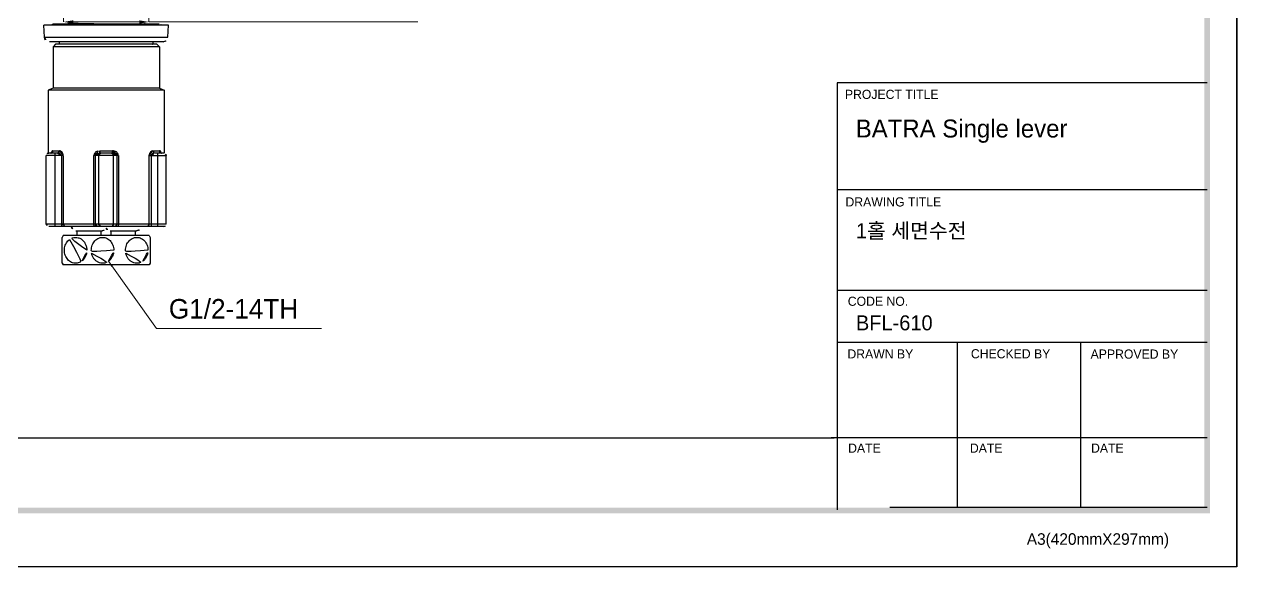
# Model space of a CAD drawing. Extents: x 16296660632 to 16296672714, y -37409619871 to -37409617455.
# Drawn here: x 16296672218.2 to 16296672714, y -37409618103.6 to -37409617881.8 of the extents above; entities that cross this region are included whole.
import ezdxf

# ---------------------------------------------------------------- set-up
doc = ezdxf.new("R2010")
doc.units = 0
doc.header["$LTSCALE"] = 10
doc.header["$MEASUREMENT"] = 0
doc.header["$PDMODE"] = 3
doc.header["$PDSIZE"] = -10
doc.layers.get('0').update_dxf_attribs({"linetype": 'CONTINUOUS'})
doc.layers.get('DEFPOINTS').update_dxf_attribs({"linetype": 'CONTINUOUS'})
doc.layers.add('02___PRT_ALL_AXES', color=7, linetype='CONTINUOUS')
doc.styles.add('Daelim Dimension', font='')
doc.styles.get("Standard").update_dxf_attribs({"font": 'SYMBOL'})
doc.styles.get('Daelim Dimension').set_extended_font_data('나눔고딕')
doc.dimstyles.new('DEFAULT', dxfattribs={"dimscale": 2, "dimtxt": 2, "dimasz": 2, "dimexe": 0, "dimexo": 2, "dimgap": 1, "dimtad": 1, "dimdec": 1, "dimzin": 9, "dimdsep": 46, "dimtxsty": 'Daelim Dimension', "dimcen": 0.5, "dimclrd": 252, "dimclre": 252, "dimclrt": 3, "dimadec": 1, "dimazin": 0, "dimtfac": 1, "dimtdec": 1, "dimtix": 1, "dimtmove": 0, "dimatfit": 3, "dimfxl": 1, "dimtolj": 1, "dimtzin": 1, "dimlwd": 9, "dimlwe": 9, "dimarcsym": 0})
doc.dimstyles.new('NPT', dxfattribs={"dimtxt": 8, "dimasz": 2.5, "dimexe": 1, "dimexo": 0.5, "dimgap": 0.5, "dimtad": 1, "dimdec": 0, "dimdsep": 46, "dimtxsty": 'Standard', "dimcen": 2.5, "dimclrd": 4, "dimclre": 4, "dimclrt": 3, "dimadec": 0, "dimazin": 0, "dimtfac": 1, "dimtdec": 0, "dimtmove": 0, "dimatfit": 3, "dimfxl": 1, "dimlwd": 15, "dimlwe": 15, "dimarcsym": 0})

# ---------------------------------------------------------------- blocks, each defined once
blk = doc.blocks.new('*D8')
at = {"color": 5, "lineweight": 9, "transparency": 16777216}
for p, q in [((16296672234.24, -37409617874.21), (16296672234.24, -37409617880.81)), ((16296672269.24, -37409617874.21), (16296672269.24, -37409617880.81)), ((16296672238.24, -37409617880.81), (16296672265.24, -37409617880.81)), ((16296672269.24, -37409617880.81), (16296672379.2, -37409617880.81))]:
    blk.add_line(p, q, dxfattribs=at)
at = {"color": 5, "transparency": 16777216}
for points in [[(16296672238.24, -37409617880.14), (16296672238.24, -37409617881.48), (16296672234.24, -37409617880.81)], [(16296672265.24, -37409617880.14), (16296672265.24, -37409617881.48), (16296672269.24, -37409617880.81)]]:
    blk.add_solid(points, dxfattribs=at)
at = {"layer": 'DEFPOINTS', "color": 0, "transparency": 16777216}
for p in [(16296672234.24, -37409617870.21), (16296672269.24, -37409617870.21), (16296672269.24, -37409617880.81)]:
    blk.add_point(p, dxfattribs=at)
at = {"color": 7, "transparency": 16777216, "insert": (16296672331.61, -37409617870.83), "char_height": 10, "attachment_point": 5, "style": 'Daelim Dimension'}
blk.add_mtext('\\A1;설치 구멍 {\\H1.25x;\\C256;Ø}35', dxfattribs=at)

msp = doc.modelspace()

# ---------------------------------------------------------------- linework, layer by layer
at = {"color": 7, "linetype": 'Continuous'}
for p, q in [((16296672235.839331, -37409617881.762543), (16296672236.49983, -37409617881.381073)), ((16296672267.73889, -37409617881.510696), (16296672267.30283, -37409617881.762543)), ((16296672226.50127, -37409617887.067207), (16296672276.987181, -37409617887.067207)), ((16296672274.989929, -37409617888.962547), (16296672228.498529, -37409617888.962547)), ((16296672232.594231, -37409617889.762543), (16296672270.89423, -37409617889.762543)), ((16296672230.99423, -37409617889.962547), (16296672229.99423, -37409617890.962547)), ((16296672273.49423, -37409617890.962547), (16296672229.99423, -37409617890.962547)), ((16296672272.49423, -37409617889.962547), (16296672230.99423, -37409617889.962547)), ((16296672272.49423, -37409617889.962547), (16296672273.49423, -37409617890.962547)), ((16296672230.01033, -37409617933.462547), (16296672232.5842, -37409617933.462547)), ((16296672249.170361, -37409617933.462547), (16296672254.31809, -37409617933.462547)), ((16296672270.904261, -37409617933.462547), (16296672273.478121, -37409617933.462547)), ((16296672227.243111, -37409617963.462547), (16296672227.243111, -37409617935.462547)), ((16296672234.150049, -37409617935.462547), (16296672227.243111, -37409617935.462547)), ((16296672231.77746, -37409617934.462547), (16296672228.243111, -37409617934.462547)), ((16296672230.743111, -37409617934.462547), (16296672230.743111, -37409617964.462547)), ((16296672233.409241, -37409617935.462547), (16296672233.409241, -37409617964.462547)), ((16296672234.150049, -37409617935.462547), (16296672234.150049, -37409617963.462547)), ((16296672246.72537, -37409617963.462547), (16296672246.72537, -37409617935.462547)), ((16296672256.763081, -37409617935.462547), (16296672246.72537, -37409617935.462547)), ((16296672247.380079, -37409617963.462547), (16296672247.380079, -37409617935.462547)), ((16296672248.71314, -37409617963.462547), (16296672248.71314, -37409617935.462547)), ((16296672254.42646, -37409617934.462547), (16296672249.061991, -37409617934.462547)), ((16296672254.77532, -37409617963.462547), (16296672254.77532, -37409617935.462547)), ((16296672256.108379, -37409617935.462547), (16296672256.108379, -37409617963.462547)), ((16296672256.763081, -37409617935.462547), (16296672256.763081, -37409617963.462547)), ((16296672269.338409, -37409617963.462547), (16296672269.338409, -37409617935.462547)), ((16296672269.338409, -37409617935.462547), (16296672276.24534, -37409617935.462547)), ((16296672270.07922, -37409617935.462547), (16296672270.07922, -37409617964.462547)), ((16296672275.24534, -37409617934.462547), (16296672271.711, -37409617934.462547)), ((16296672272.74534, -37409617934.462547), (16296672272.74534, -37409617964.462547)), ((16296672276.24534, -37409617963.462547), (16296672276.24534, -37409617935.462547)), ((16296672276.24534, -37409617963.462547), (16296672227.243111, -37409617963.462547)), ((16296672275.24534, -37409617964.462547), (16296672228.243111, -37409617964.462547)), ((16296672234.11013, -37409617968.201019), (16296672233.743731, -37409617968.902611)), ((16296672233.74423, -37409617979.500816), (16296672233.74423, -37409617968.901581)), ((16296672269.37833, -37409617968.201019), (16296672234.11013, -37409617968.201019)), ((16296672239.344231, -37409617966.201019), (16296672250.14423, -37409617966.201019)), ((16296672239.826429, -37409617968.201019), (16296672239.826429, -37409617966.201019)), ((16296672249.66202, -37409617968.201019), (16296672249.66202, -37409617966.201019)), ((16296672253.344231, -37409617966.201019), (16296672264.14423, -37409617966.201019)), ((16296672253.826429, -37409617968.201019), (16296672253.826429, -37409617966.201019)), ((16296672263.66202, -37409617968.201019), (16296672263.66202, -37409617966.201019)), ((16296672269.37833, -37409617968.201019), (16296672269.74473, -37409617968.902611)), ((16296672269.74423, -37409617968.901581), (16296672269.74423, -37409617979.500816)), ((16296672233.736549, -37409617979.484489), (16296672234.11013, -37409617980.201019)), ((16296672269.37833, -37409617980.201019), (16296672234.11013, -37409617980.201019)), ((16296672269.751909, -37409617979.484489), (16296672269.37833, -37409617980.201019))]:
    msp.add_line(p, q, dxfattribs=at)
at = {"color": 5, "ltscale": 40}
for p, q in [((16296672701.939739, -37409617905.713043), (16296672550.60157, -37409617905.713043)), ((16296672701.939739, -37409617949.456383), (16296672550.60157, -37409617949.456383)), ((16296672701.939739, -37409617949.456383), (16296672550.60157, -37409617949.456383)), ((16296672701.939739, -37409617990.605766), (16296672550.60157, -37409617990.605766)), ((16296672701.939739, -37409617990.605766), (16296672550.60157, -37409617990.605766)), ((16296672701.939739, -37409618011.828941), (16296672550.60157, -37409618011.828941)), ((16296672701.939739, -37409618011.828941), (16296672550.60157, -37409618011.828941)), ((16296672599.757521, -37409618011.828941), (16296672599.757521, -37409618079.389397)), ((16296672650.20578, -37409618011.828941), (16296672650.20578, -37409618079.389397)), ((16296672701.939739, -37409618050.856003), (16296672548.209459, -37409618050.856003)), ((16296672701.939739, -37409618050.856003), (16296672551.78064, -37409618050.856003)), ((16296672701.939739, -37409618079.389397), (16296672572.242519, -37409618079.389397))]:
    msp.add_line(p, q, dxfattribs=at)
at = {"color": 5, "ltscale": 0.5}
msp.add_line((16296672550.60157, -37409617905.713043), (16296672550.60157, -37409618080.304832), dxfattribs=at)
at = {"color": 5}
msp.add_line((16296671807.02898, -37409618050.856003), (16296672549.422501, -37409618050.856003), dxfattribs=at)
at = {"color": 2}
msp.add_lwpolyline([(16296671793.750851, -37409617455.355309), (16296672714.038799, -37409617455.355309), (16296672714.038799, -37409618103.587517), (16296671793.750851, -37409618103.587517)], close=True, dxfattribs=at)
at = {"ltscale": 0.5}
msp.add_lwpolyline([(16296671793.750851, -37409617455.355309), (16296672714.038799, -37409617455.355309), (16296672714.038799, -37409618103.587517), (16296671793.750851, -37409618103.587517)], close=True, dxfattribs=at)
at = {"color": 2}
msp.add_lwpolyline([(16296672714.038799, -37409618103.587517), (16296672714.038799, -37409617455.355309)], dxfattribs=at)
at = {"color": 7, "linetype": 'Continuous'}
for points in [[(16296672229.10121, -37409617934.462532), (16296672229.250561, -37409617934.437958), (16296672229.38233, -37409617934.367722), (16296672229.3978, -37409617934.353302)], [(16296672274.12096, -37409617934.402946), (16296672274.096411, -37409617934.361267), (16296672274.108, -37409617934.369293), (16296672274.243679, -37409617934.439812), (16296672274.38698, -37409617934.462532)]]:
    msp.add_lwpolyline(points, dxfattribs=at)
for centre, radius, start, end in [((16296672228.498529, -37409617886.962547), 2, 183.00009947, 270), ((16296672232.79423, -37409617889.762543), 0.2, 180, 270), ((16296672270.694229, -37409617889.762543), 0.2, 270, 0), ((16296672274.989929, -37409617886.962547), 2, 270, 356.99990053), ((16296672228.243111, -37409617935.462547), 1, 90, 180), ((16296672275.24534, -37409617935.462547), 1, 0, 90), ((16296672228.243111, -37409617963.462547), 1, 180, 270), ((16296672275.24534, -37409617963.462547), 1, 270, 0), ((16296672239.344231, -37409617964.452606), 1.748411, 180.30599365, 270), ((16296672250.14423, -37409617964.452606), 1.748411, 270, 336.63240028), ((16296672253.344231, -37409617964.452606), 1.748411, 203.36759972, 270), ((16296672264.14423, -37409617964.452606), 1.748411, 270, 359.69400635)]:
    msp.add_arc(centre, radius, start, end, dxfattribs=at)
for points, knots in [([(16296672251.74423, -37409617881.762543), (16296672250.752489, -37409617881.747017), (16296672249.27685, -37409617881.72393), (16296672247.33156, -37409617881.692581), (16296672245.927031, -37409617881.669273), (16296672244.57851, -37409617881.645973), (16296672243.298969, -37409617881.622688), (16296672242.100771, -37409617881.599419), (16296672240.995449, -37409617881.576187), (16296672239.993641, -37409617881.552994), (16296672239.10499, -37409617881.529861), (16296672238.43918, -37409617881.509888), (16296672237.96945, -37409617881.493622), (16296672237.666361, -37409617881.481987), (16296672237.39719, -37409617881.470383), (16296672237.162571, -37409617881.458794), (16296672236.963079, -37409617881.447273), (16296672236.799141, -37409617881.435806), (16296672236.67128, -37409617881.424553), (16296672236.587179, -37409617881.414467), (16296672236.53853, -37409617881.406143), (16296672236.515091, -37409617881.400208), (16296672236.5012, -37409617881.395683), (16296672236.49424, -37409617881.39003), (16296672236.49424, -37409617881.387543)], [0, 0, 0, 0, 0.1949815307, 0.2901161359, 0.3824566584, 0.4711226774, 0.5552496343, 0.6340306841, 0.7067092793, 0.772582615, 0.8310211256, 0.8814596297, 0.9035260189, 0.9234155822, 0.9410843035, 0.9564899669, 0.9695929654, 0.9803662345, 0.9887878924, 0.9948402677, 0.9969785185, 0.9985304071, 0.9995116887, 1, 1, 1, 1]), ([(16296672230.01033, -37409617933.462547), (16296672230.01033, -37409617933.59169), (16296672229.964609, -37409617933.849403), (16296672229.79682, -37409617934.127899), (16296672229.6112, -37409617934.296089), (16296672229.402451, -37409617934.420227), (16296672229.220221, -37409617934.461662), (16296672229.10121, -37409617934.462517)], [0, 0, 0, 0, 0.2598032447, 0.5137677024, 0.6381933731, 0.7605708386, 1, 1, 1, 1]), ([(16296672229.245371, -37409617934.435959), (16296672229.280569, -37409617934.292152), (16296672229.36096, -37409617934.03756), (16296672229.51601, -37409617933.758591), (16296672229.66083, -37409617933.602753), (16296672229.77104, -37409617933.522591), (16296672229.88838, -37409617933.47348), (16296672229.970221, -37409617933.462547), (16296672230.01033, -37409617933.462547)], [0, 0, 0, 0, 0.3355794913, 0.6025356663, 0.7145108152, 0.8154352798, 0.909076431, 1, 1, 1, 1]), ([(16296672232.5842, -37409617933.462547), (16296672232.5842, -37409617933.591751), (16296672232.54475, -37409617933.845772), (16296672232.37192, -37409617934.175758), (16296672232.1056, -37409617934.405693), (16296672231.883459, -37409617934.462547), (16296672231.77746, -37409617934.462547)], [0, 0, 0, 0, 0.2741458573, 0.5347632575, 0.7750891559, 1, 1, 1, 1]), ([(16296672232.5842, -37409617933.462547), (16296672232.67222, -37409617933.46254), (16296672232.854309, -37409617933.487137), (16296672233.119659, -37409617933.590233), (16296672233.37678, -37409617933.757423), (16296672233.71184, -37409617934.076736), (16296672233.973961, -37409617934.51619), (16296672234.122869, -37409617935.031563), (16296672234.14994, -37409617935.317284), (16296672234.150049, -37409617935.462547)], [0, 0, 0, 0, 0.0949355462, 0.1957404161, 0.3047441118, 0.4235593175, 0.6928032484, 0.8433174777, 1, 1, 1, 1]), ([(16296672246.72537, -37409617935.462547), (16296672246.725519, -37409617935.316544), (16296672246.76656, -37409617935.023354), (16296672246.94149, -37409617934.618217), (16296672247.204321, -37409617934.266251), (16296672247.639509, -37409617933.880081), (16296672248.29932, -37409617933.552254), (16296672248.88076, -37409617933.462547), (16296672249.170361, -37409617933.462547)], [0, 0, 0, 0, 0.1258718296, 0.2514460071, 0.3766301465, 0.5015206836, 0.7503243214, 1, 1, 1, 1]), ([(16296672249.170361, -37409617933.462547), (16296672249.170361, -37409617933.590149), (16296672249.166719, -37409617933.775513), (16296672249.153391, -37409617934.0112), (16296672249.14053, -37409617934.160843), (16296672249.12479, -37409617934.284058), (16296672249.10952, -37409617934.366982), (16296672249.09469, -37409617934.417374), (16296672249.084249, -37409617934.443314), (16296672249.07151, -37409617934.462547), (16296672249.061991, -37409617934.462547)], [0, 0, 0, 0, 0.3764551479, 0.5467223798, 0.6962851023, 0.8196717226, 0.9123868634, 0.9463669191, 0.9719026523, 1, 1, 1, 1]), ([(16296672254.31809, -37409617933.462547), (16296672254.607691, -37409617933.46254), (16296672255.18911, -37409617933.552353), (16296672255.848989, -37409617933.880096), (16296672256.284121, -37409617934.26635), (16296672256.54705, -37409617934.618233), (16296672256.72183, -37409617935.023392), (16296672256.76298, -37409617935.316544), (16296672256.763081, -37409617935.462547)], [0, 0, 0, 0, 0.2496695849, 0.4984977702, 0.6233889536, 0.748568832, 0.8741264571, 1, 1, 1, 1]), ([(16296672254.31809, -37409617933.462547), (16296672254.31809, -37409617933.590149), (16296672254.32173, -37409617933.775513), (16296672254.33507, -37409617934.0112), (16296672254.347931, -37409617934.160843), (16296672254.363661, -37409617934.284058), (16296672254.378941, -37409617934.366982), (16296672254.393761, -37409617934.417374), (16296672254.404209, -37409617934.443314), (16296672254.416941, -37409617934.462547), (16296672254.42646, -37409617934.462547)], [0, 0, 0, 0, 0.3764554387, 0.5467228137, 0.6962856637, 0.8196723677, 0.9123875231, 0.9463675368, 0.9719031753, 1, 1, 1, 1]), ([(16296672269.338409, -37409617935.462547), (16296672269.338499, -37409617935.317284), (16296672269.36561, -37409617935.031563), (16296672269.514481, -37409617934.516197), (16296672269.776621, -37409617934.076736), (16296672270.111679, -37409617933.757408), (16296672270.368811, -37409617933.590233), (16296672270.63415, -37409617933.487137), (16296672270.81624, -37409617933.46254), (16296672270.904261, -37409617933.462547)], [0, 0, 0, 0, 0.1566747427, 0.3071949674, 0.5764424251, 0.6952585831, 0.8042627315, 0.9050658967, 1, 1, 1, 1]), ([(16296672270.904261, -37409617933.462547), (16296672270.904261, -37409617933.591751), (16296672270.94371, -37409617933.845772), (16296672271.116529, -37409617934.175758), (16296672271.382851, -37409617934.405693), (16296672271.60499, -37409617934.462547), (16296672271.711, -37409617934.462547)], [0, 0, 0, 0, 0.274146096, 0.5347637253, 0.7750895915, 1, 1, 1, 1]), ([(16296672273.478121, -37409617933.462547), (16296672273.51824, -37409617933.462547), (16296672273.6001, -37409617933.47348), (16296672273.717449, -37409617933.522614), (16296672273.827669, -37409617933.602791), (16296672273.972509, -37409617933.758667), (16296672274.127569, -37409617934.037727), (16296672274.20796, -37409617934.292389), (16296672274.243151, -37409617934.436234)], [0, 0, 0, 0, 0.0909169226, 0.1845516708, 0.2854717754, 0.3974452449, 0.6644064906, 1, 1, 1, 1]), ([(16296672273.478121, -37409617933.462547), (16296672273.478121, -37409617933.59166), (16296672273.52383, -37409617933.849327), (16296672273.691561, -37409617934.127792), (16296672273.877119, -37409617934.29599), (16296672274.08581, -37409617934.420151), (16296672274.26799, -37409617934.461617), (16296672274.38698, -37409617934.462517)], [0, 0, 0, 0, 0.259801451, 0.5137660125, 0.6381922274, 0.7605701902, 1, 1, 1, 1]), ([(16296672231.77746, -37409617934.462547), (16296672231.939819, -37409617934.462547), (16296672232.186171, -37409617934.490051), (16296672232.505119, -37409617934.576309), (16296672232.74214, -37409617934.66925), (16296672232.97056, -37409617934.794258), (16296672233.18187, -37409617934.959244), (16296672233.326071, -37409617935.141457), (16296672233.39621, -37409617935.317459), (16296672233.40921, -37409617935.414047), (16296672233.409241, -37409617935.462547)], [0, 0, 0, 0, 0.2342950476, 0.3542171299, 0.4762485784, 0.6008065335, 0.7286675008, 0.8612265575, 0.9300262819, 1, 1, 1, 1]), ([(16296672247.380079, -37409617935.462547), (16296672247.3801, -37409617935.414062), (16296672247.39291, -37409617935.317596), (16296672247.461309, -37409617935.141502), (16296672247.60392, -37409617934.958656), (16296672247.81542, -37409617934.793312), (16296672248.046961, -37409617934.66835), (16296672248.29064, -37409617934.575592), (16296672248.62689, -37409617934.488792), (16296672248.888189, -37409617934.462547), (16296672249.061991, -37409617934.462547)], [0, 0, 0, 0, 0.0682981925, 0.1353232856, 0.264139043, 0.3888126651, 0.5114769535, 0.6333650874, 0.7551837374, 1, 1, 1, 1]), ([(16296672249.31155, -37409617934.51149), (16296672249.224119, -37409617934.54425), (16296672249.056419, -37409617934.644386), (16296672248.86376, -37409617934.870399), (16296672248.741051, -37409617935.151909), (16296672248.71314, -37409617935.358566), (16296672248.71314, -37409617935.462547)], [0, 0, 0, 0, 0.2355054553, 0.4815682557, 0.7377537042, 1, 1, 1, 1]), ([(16296672249.579161, -37409617934.462547), (16296672249.556549, -37409617934.462547), (16296672249.46563, -37409617934.466713), (16296672249.375549, -37409617934.487511), (16296672249.31155, -37409617934.51149)], [0, 0, 0, 0, 0.2486314709, 1, 1, 1, 1]), ([(16296672253.90929, -37409617934.462547), (16296672253.93191, -37409617934.462547), (16296672254.022829, -37409617934.466713), (16296672254.112909, -37409617934.487511), (16296672254.17691, -37409617934.51149)], [0, 0, 0, 0, 0.2486314709, 1, 1, 1, 1]), ([(16296672254.17691, -37409617934.51149), (16296672254.264339, -37409617934.54425), (16296672254.43203, -37409617934.644386), (16296672254.624689, -37409617934.870399), (16296672254.74741, -37409617935.151909), (16296672254.77532, -37409617935.358566), (16296672254.77532, -37409617935.462547)], [0, 0, 0, 0, 0.2355054552, 0.4815682555, 0.7377537039, 1, 1, 1, 1]), ([(16296672254.42646, -37409617934.462547), (16296672254.600309, -37409617934.462547), (16296672254.86167, -37409617934.488808), (16296672255.197981, -37409617934.575653), (16296672255.44169, -37409617934.668472), (16296672255.673201, -37409617934.79351), (16296672255.884689, -37409617934.958839), (16296672256.027109, -37409617935.141693), (16296672256.095671, -37409617935.317627), (16296672256.10836, -37409617935.41407), (16296672256.108379, -37409617935.462547)], [0, 0, 0, 0, 0.2448740091, 0.366721387, 0.488636089, 0.6113148185, 0.7359768264, 0.8647391245, 0.9317209563, 1, 1, 1, 1]), ([(16296672270.07922, -37409617935.462547), (16296672270.079241, -37409617935.414062), (16296672270.09222, -37409617935.317467), (16296672270.162399, -37409617935.141479), (16296672270.30657, -37409617934.959244), (16296672270.517891, -37409617934.794273), (16296672270.746309, -37409617934.66925), (16296672270.98333, -37409617934.576309), (16296672271.30229, -37409617934.490051), (16296672271.54863, -37409617934.462547), (16296672271.711, -37409617934.462547)], [0, 0, 0, 0, 0.0699650627, 0.1387637771, 0.2713287157, 0.3991918892, 0.5237507646, 0.6457832023, 0.7657062334, 1, 1, 1, 1]), ([(16296672234.150049, -37409617963.462547), (16296672234.150049, -37409617963.591499), (16296672234.185789, -37409617963.842796), (16296672234.3414, -37409617964.171089), (16296672234.55055, -37409617964.369247), (16296672234.743179, -37409617964.449074), (16296672234.842291, -37409617964.462547), (16296672234.89085, -37409617964.462547)], [0, 0, 0, 0, 0.2827094953, 0.5472006423, 0.7836993628, 0.8935414365, 1, 1, 1, 1]), ([(16296672246.72537, -37409617963.462547), (16296672246.72537, -37409617963.527527), (16296672246.728001, -37409617963.655273), (16296672246.73962, -37409617963.840668), (16296672246.758511, -37409617964.011673), (16296672246.783779, -37409617964.161728), (16296672246.814449, -37409617964.285294), (16296672246.845039, -37409617964.368958), (16296672246.87335, -37409617964.41806), (16296672246.896959, -37409617964.447853), (16296672246.921539, -37409617964.462547), (16296672246.936689, -37409617964.462547)], [0, 0, 0, 0, 0.1850241754, 0.36361267, 0.5286946183, 0.6746078884, 0.7965030682, 0.890795533, 0.9272472726, 0.9568558404, 1, 1, 1, 1]), ([(16296672247.380079, -37409617963.462547), (16296672247.380079, -37409617963.592003), (16296672247.42318, -37409617963.848633), (16296672247.611111, -37409617964.179741), (16296672247.898149, -37409617964.407501), (16296672248.13274, -37409617964.462547), (16296672248.246099, -37409617964.462547)], [0, 0, 0, 0, 0.2663611508, 0.5233961669, 0.766753388, 1, 1, 1, 1]), ([(16296672248.71314, -37409617963.462547), (16296672248.71314, -37409617963.592003), (16296672248.756241, -37409617963.848633), (16296672248.94417, -37409617964.179741), (16296672249.231211, -37409617964.407501), (16296672249.465799, -37409617964.462547), (16296672249.579161, -37409617964.462547)], [0, 0, 0, 0, 0.2663611513, 0.5233961669, 0.7667533872, 1, 1, 1, 1]), ([(16296672254.77532, -37409617963.462547), (16296672254.77532, -37409617963.592003), (16296672254.73221, -37409617963.848633), (16296672254.544279, -37409617964.179741), (16296672254.25724, -37409617964.407501), (16296672254.02265, -37409617964.462547), (16296672253.90929, -37409617964.462547)], [0, 0, 0, 0, 0.2663611508, 0.5233961671, 0.7667533879, 1, 1, 1, 1]), ([(16296672256.108379, -37409617963.462547), (16296672256.108379, -37409617963.592003), (16296672256.065281, -37409617963.848633), (16296672255.87735, -37409617964.179741), (16296672255.590309, -37409617964.407501), (16296672255.355709, -37409617964.462547), (16296672255.24235, -37409617964.462547)], [0, 0, 0, 0, 0.2663611513, 0.5233961669, 0.7667533872, 1, 1, 1, 1]), ([(16296672256.763081, -37409617963.462547), (16296672256.763081, -37409617963.527527), (16296672256.76045, -37409617963.655273), (16296672256.748831, -37409617963.840668), (16296672256.72994, -37409617964.011673), (16296672256.704679, -37409617964.161728), (16296672256.674009, -37409617964.285294), (16296672256.643419, -37409617964.368958), (16296672256.61511, -37409617964.41806), (16296672256.59149, -37409617964.447853), (16296672256.566919, -37409617964.462547), (16296672256.55176, -37409617964.462547)], [0, 0, 0, 0, 0.185024175, 0.3636126693, 0.5286946176, 0.6746078879, 0.7965030678, 0.8907955324, 0.927247272, 0.9568558399, 1, 1, 1, 1]), ([(16296672269.338409, -37409617963.462547), (16296672269.338409, -37409617963.591499), (16296672269.30266, -37409617963.842796), (16296672269.147051, -37409617964.171089), (16296672268.93791, -37409617964.369247), (16296672268.74527, -37409617964.449074), (16296672268.64616, -37409617964.462547), (16296672268.597601, -37409617964.462547)], [0, 0, 0, 0, 0.2827094954, 0.547200642, 0.783699362, 0.893541436, 1, 1, 1, 1]), ([(16296672243.833679, -37409617974.20562), (16296672243.83403, -37409617973.736122), (16296672243.72715, -37409617972.801392), (16296672243.25281, -37409617971.493843), (16296672242.495279, -37409617970.371353), (16296672241.50318, -37409617969.514923), (16296672240.34325, -37409617968.989632), (16296672239.09898, -37409617968.839973), (16296672237.866739, -37409617969.078522), (16296672237.125271, -37409617969.477547), (16296672236.787121, -37409617969.725052)], [0, 0, 0, 0, 0.1356431239, 0.2689678003, 0.398215115, 0.5226470175, 0.6428594046, 0.7607410087, 0.8789300218, 1, 1, 1, 1]), ([(16296672254.833679, -37409617974.20562), (16296672254.83423, -37409617973.471817), (16296672254.575399, -37409617972.019142), (16296672253.613251, -37409617970.464401), (16296672252.552771, -37409617969.575462), (16296672251.661659, -37409617969.119133), (16296672250.705299, -37409617968.888603), (16296672249.727381, -37409617968.895432), (16296672248.77352, -37409617969.139359), (16296672247.887409, -37409617969.607918), (16296672247.10816, -37409617970.278313), (16296672246.46892, -37409617971.119553), (16296672245.996309, -37409617972.094162), (16296672245.70989, -37409617973.159737), (16296672245.621389, -37409617974.269791), (16296672245.697321, -37409617975.011726), (16296672245.76882, -37409617975.375092)], [0, 0, 0, 0, 0.1319062626, 0.2586316909, 0.3195739099, 0.3788478185, 0.4369785381, 0.4947168237, 0.5528998698, 0.6122637802, 0.6733140396, 0.7362326567, 0.8008739429, 0.8668139368, 0.9334297151, 1, 1, 1, 1]), ([(16296672268.833679, -37409617974.20562), (16296672268.83423, -37409617973.471817), (16296672268.575399, -37409617972.019142), (16296672267.613251, -37409617970.464401), (16296672266.552771, -37409617969.575462), (16296672265.661659, -37409617969.119133), (16296672264.705299, -37409617968.888603), (16296672263.727381, -37409617968.895432), (16296672262.77352, -37409617969.139359), (16296672261.887409, -37409617969.607918), (16296672261.10816, -37409617970.278313), (16296672260.46892, -37409617971.119553), (16296672259.996309, -37409617972.094162), (16296672259.70989, -37409617973.159737), (16296672259.621389, -37409617974.269791), (16296672259.697321, -37409617975.011726), (16296672259.76882, -37409617975.375092)], [0, 0, 0, 0, 0.1319062626, 0.2586316909, 0.3195739099, 0.3788478185, 0.4369785381, 0.4947168237, 0.5528998698, 0.6122637802, 0.6733140396, 0.7362326567, 0.8008739429, 0.8668139368, 0.9334297151, 1, 1, 1, 1]), ([(16296672236.787121, -37409617969.725052), (16296672236.52524, -37409617969.916733), (16296672236.034321, -37409617970.363907), (16296672235.43874, -37409617971.175797), (16296672234.995041, -37409617972.107323), (16296672234.627819, -37409617973.458), (16296672234.621889, -37409617974.892754), (16296672234.97764, -37409617976.247169), (16296672235.413481, -37409617977.183434), (16296672236.002411, -37409617978.002113), (16296672236.722, -37409617978.670921), (16296672237.544519, -37409617979.162003), (16296672238.437401, -37409617979.454247), (16296672239.364059, -37409617979.53447), (16296672240.285801, -37409617979.398857), (16296672241.16375, -37409617979.053993), (16296672241.689899, -37409617978.698822), (16296672241.934191, -37409617978.494759)], [0, 0, 0, 0, 0.0615615567, 0.1249253627, 0.1899015463, 0.2561174359, 0.3893945438, 0.4556570847, 0.5207091988, 0.5841495892, 0.6458009122, 0.7057722639, 0.7644623185, 0.8225018396, 0.8806442824, 0.9396194977, 1, 1, 1, 1]), ([(16296672241.934191, -37409617978.494759), (16296672242.23089, -37409617978.246933), (16296672242.77306, -37409617977.666023), (16296672243.374319, -37409617976.622124), (16296672243.748581, -37409617975.447708), (16296672243.83337, -37409617974.620697), (16296672243.833679, -37409617974.20562)], [0, 0, 0, 0, 0.2400504613, 0.4879968022, 0.7422606432, 1, 1, 1, 1]), ([(16296672245.76882, -37409617975.375092), (16296672245.84882, -37409617975.781647), (16296672246.090799, -37409617976.571136), (16296672246.69021, -37409617977.632912), (16296672247.49218, -37409617978.50499), (16296672248.453951, -37409617979.135788), (16296672249.5221, -37409617979.486183), (16296672250.63413, -37409617979.532516), (16296672251.721889, -37409617979.272133), (16296672252.379829, -37409617978.909973), (16296672252.683359, -37409617978.690071)], [0, 0, 0, 0, 0.1353486559, 0.2673557832, 0.3951332286, 0.5186812945, 0.6390003706, 0.757896401, 0.8775678065, 1, 1, 1, 1]), ([(16296672252.683359, -37409617978.690071), (16296672253.01544, -37409617978.449493), (16296672253.62726, -37409617977.865433), (16296672254.309629, -37409617976.778481), (16296672254.736549, -37409617975.533272), (16296672254.833349, -37409617974.649452), (16296672254.833679, -37409617974.20562)], [0, 0, 0, 0, 0.239010962, 0.4866157032, 0.7413052667, 1, 1, 1, 1]), ([(16296672259.76882, -37409617975.375092), (16296672259.84882, -37409617975.781647), (16296672260.090799, -37409617976.571136), (16296672260.69021, -37409617977.632912), (16296672261.49218, -37409617978.50499), (16296672262.453951, -37409617979.135788), (16296672263.5221, -37409617979.486183), (16296672264.63413, -37409617979.532516), (16296672265.721889, -37409617979.272133), (16296672266.379829, -37409617978.909973), (16296672266.683359, -37409617978.690071)], [0, 0, 0, 0, 0.1353486559, 0.2673557832, 0.3951332286, 0.5186812945, 0.6390003706, 0.757896401, 0.8775678065, 1, 1, 1, 1]), ([(16296672266.683359, -37409617978.690071), (16296672267.01544, -37409617978.449493), (16296672267.62726, -37409617977.865433), (16296672268.309629, -37409617976.778481), (16296672268.736549, -37409617975.533272), (16296672268.833349, -37409617974.649452), (16296672268.833679, -37409617974.20562)], [0, 0, 0, 0, 0.239010962, 0.4866157032, 0.7413052667, 1, 1, 1, 1])]:
    msp.add_open_spline(points, degree=3, knots=knots, dxfattribs=at)
at = {"color": 5, "ltscale": 40}
for points in [[(16296672703.118799, -37409617466.275307), (16296672700.76067, -37409617466.275307), (16296672703.118799, -37409618081.747543), (16296672700.76067, -37409618079.389397)], [(16296672703.118799, -37409617466.275307), (16296672700.76067, -37409617466.275307), (16296672703.118799, -37409618081.747543), (16296672700.76067, -37409618079.389397)], [(16296672703.118799, -37409618081.747543), (16296672700.76067, -37409618079.389397), (16296671804.670851, -37409618081.747543), (16296671807.02898, -37409618079.389397)]]:
    msp.add_trace(points, dxfattribs=at)
at = {"layer": '02___PRT_ALL_AXES', "color": 7, "linetype": 'Continuous'}
for p, q in [((16296672226.50127, -37409617887.067207), (16296672226.24423, -37409617882.162537)), ((16296672277.24419, -37409617882.162537), (16296672226.24427, -37409617882.162537)), ((16296672273.444229, -37409617881.762543), (16296672230.04423, -37409617881.762543)), ((16296672276.987181, -37409617887.067207), (16296672277.24423, -37409617882.162537)), ((16296672232.594231, -37409617889.762543), (16296672232.594231, -37409617888.962547)), ((16296672270.89423, -37409617889.762543), (16296672270.89423, -37409617888.962547)), ((16296672229.99423, -37409617890.962547), (16296672229.99423, -37409617907.962547)), ((16296672273.49423, -37409617890.962547), (16296672273.49423, -37409617907.962547)), ((16296672229.99423, -37409617907.962547), (16296672227.99423, -37409617908.690491)), ((16296672227.99423, -37409617908.690491), (16296672227.99423, -37409617934.501968)), ((16296672275.49423, -37409617908.690491), (16296672227.99423, -37409617908.690491)), ((16296672273.49423, -37409617907.962547), (16296672229.99423, -37409617907.962547)), ((16296672273.49423, -37409617907.962547), (16296672275.49423, -37409617908.690491)), ((16296672275.49423, -37409617908.690491), (16296672275.49423, -37409617934.501968))]:
    msp.add_line(p, q, dxfattribs=at)
for centre, start, end in [((16296672230.04423, -37409617883.062553), 90, 136.07186279), ((16296672273.444229, -37409617883.062553), 43.92813721, 90)]:
    msp.add_arc(centre, 1.3, start, end, dxfattribs=at)

# ---------------------------------------------------------------- texts
at = {"color": 5, "ltscale": 40, "style": 'Daelim Dimension'}
for s, height, p in [('PROJECT TITLE', 3.7368116, (16296672553.805349, -37409617912.300041)), ('DRAWING TITLE', 3.7368116, (16296672554.04493, -37409617956.280296)), ('CODE NO.', 3.7368116, (16296672554.982031, -37409617996.894821)), ('DRAWN BY', 3.7368116, (16296672554.835489, -37409618018.434708)), ('CHECKED BY', 3.7368116, (16296672605.323931, -37409618018.368439)), ('APPROVED BY', 3.7368116, (16296672654.289749, -37409618018.489159)), ('DATE', 3.7368116, (16296672555.127359, -37409618056.948868)), ('DATE', 3.7368116, (16296672604.926559, -37409618056.948868)), ('DATE', 3.7368116, (16296672654.46159, -37409618056.948868)), ('A3(420mmX297mm)', 4.71626222, (16296672628.17877, -37409618094.609894))]:
    msp.add_text(s, height=height, dxfattribs=at).set_placement(p)
at = {"attachment_point": 1, "style": 'Daelim Dimension'}
for s, insert, char_height, width in [('BATRA Single lever', (16296672558.250099, -37409617920.739197), 7.32522525, 117.73294515), ('1홀 세면수전 ', (16296672558.314739, -37409617963.134804), 6.1152, 102.91256292), ('BFL-610', (16296672558.314739, -37409618000.795731), 6.1152, 102.91256292)]:
    msp.add_mtext(s, dxfattribs=dict(at, insert=insert, char_height=char_height, width=width))
at = {"color": 2, "insert": (16296672277.361179, -37409617994.120018), "char_height": 8, "width": 33.11994765, "attachment_point": 1, "style": 'Daelim Dimension'}
msp.add_mtext('G1/2-14TH', dxfattribs=at)

# ---------------------------------------------------------------- dimensions: what is measured, and where the dimension line sits
dim = msp.add_linear_dim(base=(16296672269.24423, -37409617880.811447), p1=(16296672234.24423, -37409617870.214127), p2=(16296672269.24423, -37409617870.214127), text='설치 구멍 {\\H1.25x;\\C256;Ø}<>', dimstyle='DEFAULT', override={"dimtxt": 5, "dimclrd": 5, "dimclre": 5, "dimclrt": 7})
dim.commit()
dim.dimension.update_dxf_attribs({"geometry": '*D8', "text_midpoint": (16296672331.61137, -37409617880.811447), "dimtype": 160})

# ---------------------------------------------------------------- leaders
at = {"color": 5}
msp.add_leader([(16296672252.683359, -37409617978.690071), (16296672272.320601, -37409618006.142639), (16296672339.782471, -37409618006.142639)], dimstyle='NPT', override={"dimgap": 0.5, "dimtad": 0, "dimclrd": 5}, dxfattribs=at)

doc.saveas('drawing.dxf')
